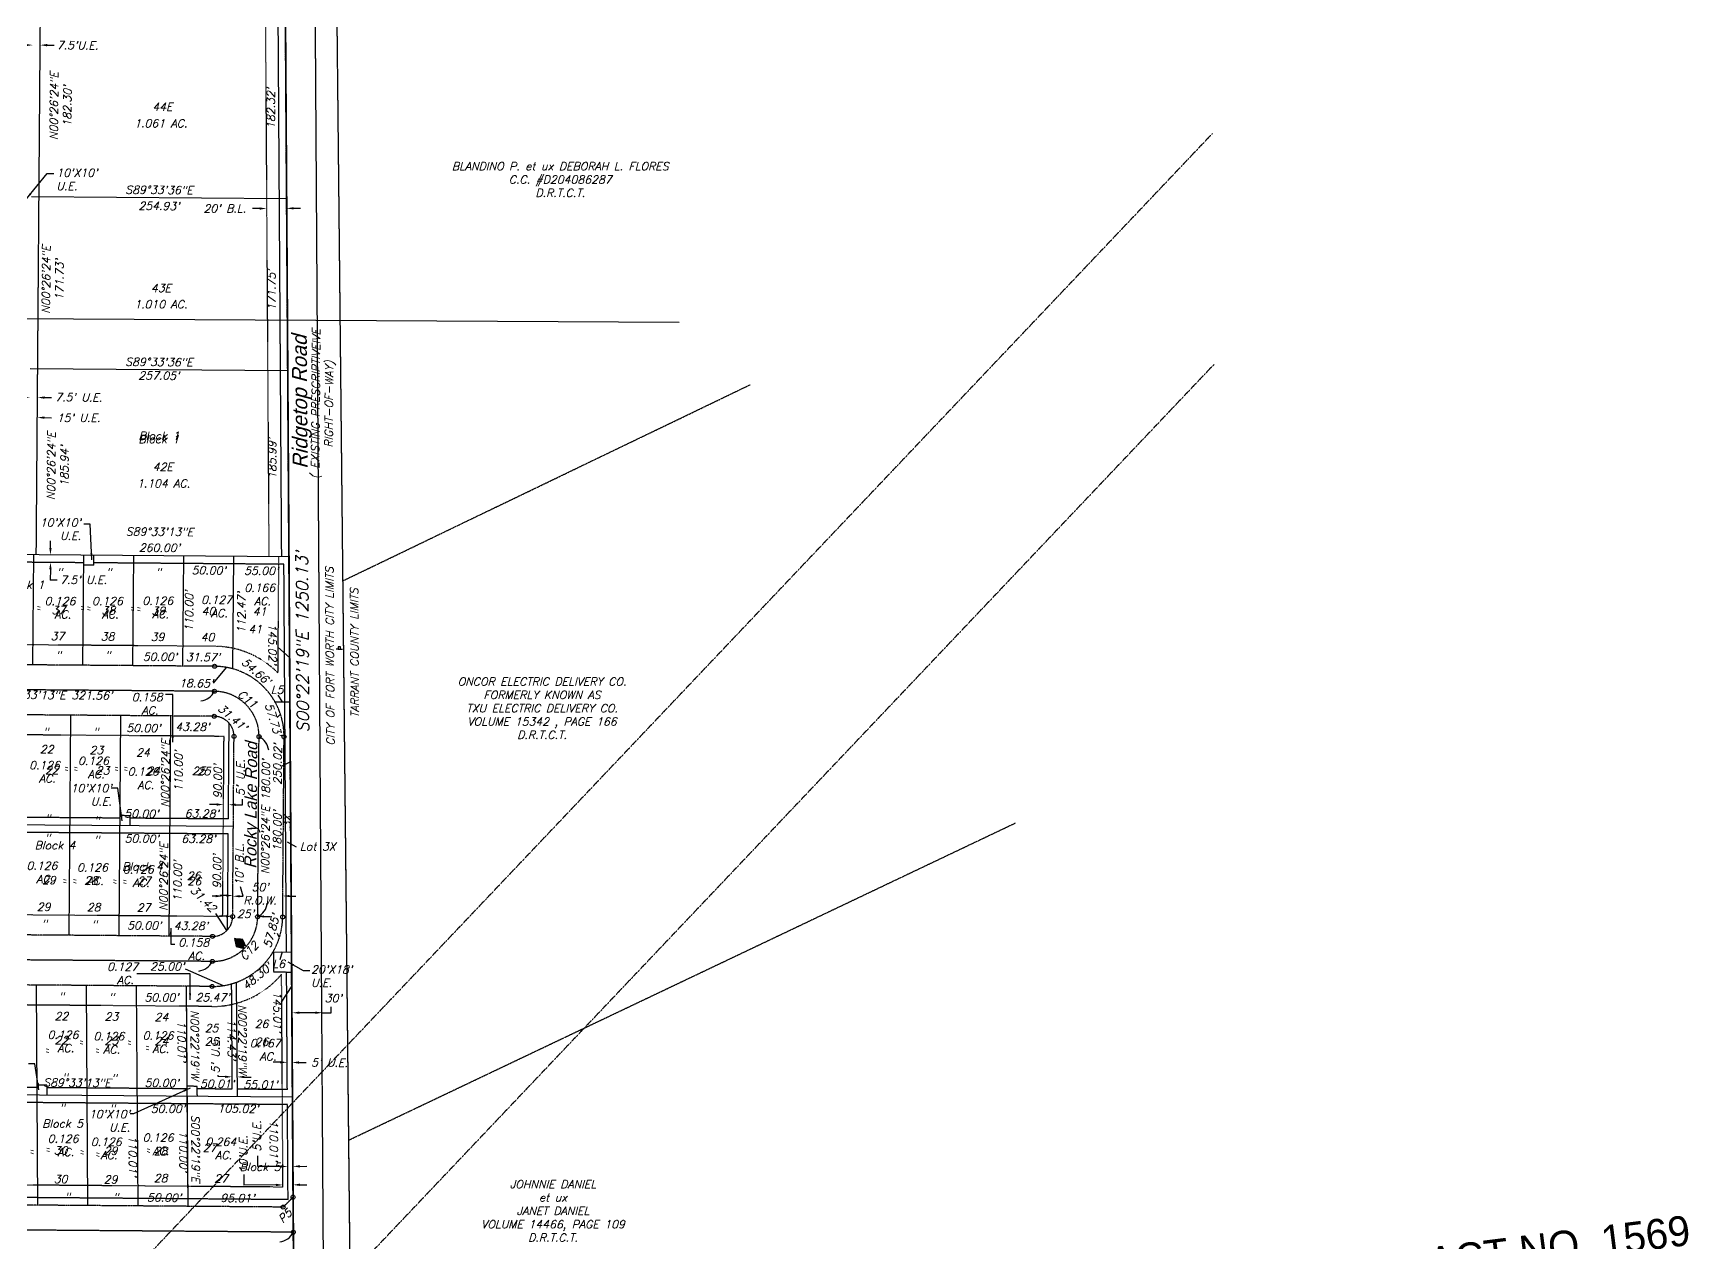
# Model space of a CAD drawing. Header units: feet. Extents: x 2327405 to 2393004, y 6977726 to 7089689.
# Drawn here: x 2343891 to 2345546, y 7043077 to 7044286 of the extents above; entities that cross this region are included whole.
import ezdxf
from ezdxf.enums import TextEntityAlignment as Align

# ---------------------------------------------------------------- set-up
doc = ezdxf.new("R2010")
doc.units = ezdxf.units.FT
doc.header["$MEASUREMENT"] = 0
for name, pattern in [('CNTR50', [0.9, 0.75, -0.05, 0.05, -0.05]), ('DEMO12', [0.09375, 0.03125, -0.0625]), ('HIDDEN2', [0.1875, 0.125, -0.0625]), ('HIDN50', [0.1875, 0.125, -0.0625]), ('LONG_TWO_SHORT', [1, 0.5, -0.1, 0.1, -0.1, 0.1, -0.1]), ('PHANTOM2', [1.25, 0.625, -0.125, 0.125, -0.125, 0.125, -0.125]), ('PHNTM33', [1.16, 0.66, -0.1, 0.1, -0.1, 0.1, -0.1])]:
    doc.linetypes.add(name, pattern=pattern)
doc.layers.get('0').update_dxf_attribs({"linetype": 'CONTINUOUS'})
doc.layers.get('Defpoints').update_dxf_attribs({"color": 249, "linetype": 'CONTINUOUS'})
for name, color, linetype in [('City Limits Line', 4, 'LONG_TWO_SHORT'), ('City Limits Txt', 4, 'CONTINUOUS'), ('e-signs', 251, 'CONTINUOUS'), ('f-cl', 251, 'HIDN50'), ('p-bearings', 114, 'CONTINUOUS'), ('p-bl', 3, 'DEMO12'), ('p-boundary ph 1B', 1, 'CONTINUOUS'), ('P-centerline', 2, 'CONTINUOUS'), ('p-cl', 7, 'CNTR50'), ('p-cl tick', 2, 'CONTINUOUS'), ('p-dim', 3, 'CONTINUOUS'), ('p-ease', 2, 'HIDN50'), ('p-ease-text', 2, 'CONTINUOUS'), ('p-lot 100 1B', 2, 'CONTINUOUS'), ('p-lot 1B', 4, 'CONTINUOUS'), ('p-lot text', 2, 'CONTINUOUS'), ('p-row', 5, 'PHNTM33'), ('p-street bearings', 6, 'CONTINUOUS'), ('p-street names', 3, 'CONTINUOUS'), ('s-adjoiner', 252, 'PHANTOM2'), ('s-adjoiner-txt', 2, 'CONTINUOUS'), ('s-boundary overall', 6, 'CONTINUOUS'), ('s-easement', 252, 'HIDDEN2'), ('s-easement-txt', 2, 'CONTINUOUS'), ('s-survey-abs', 252, 'CONTINUOUS'), ('TEXT', 2, 'CONTINUOUS')]:
    doc.layers.add(name, color=color, linetype=linetype)
doc.styles.add('L120S', font='SIMPLEX.SHX', dxfattribs={"oblique": 15, "height": 12})
doc.styles.add('LS60', font='simplex.shx', dxfattribs={"oblique": 15, "height": 3})
doc.styles.add('LS80', font='simplex.shx', dxfattribs={"oblique": 15, "height": 8})
doc.styles.add('SHADOW', font='shadow')
doc.styles.add('TB', font='tb-ld.shx', dxfattribs={"oblique": 15, "height": 1.377953})
doc.dimstyles.new('p-dim', dxfattribs={"dimtxt": 4, "dimasz": 6.5, "dimexe": 0.18, "dimexo": 0.0625, "dimgap": 0.09, "dimtad": 0, "dimzin": 0, "dimdsep": 46, "dimtxsty": 'LS60', "dimcen": 0, "dimse1": 1, "dimse2": 1, "dimclrd": 256, "dimclre": 256, "dimclrt": 256, "dimadec": 0, "dimazin": 0, "dimtfac": 1, "dimtofl": 0, "dimtmove": 2, "dimatfit": 3, "dimfxl": 0, "dimtolj": 1, "dimtzin": 0, "dimarcsym": 0})
doc.dimstyles.new('p-dims', dxfattribs={"dimtxt": 8, "dimasz": 7, "dimexe": 0.18, "dimexo": 0.0625, "dimgap": 0.09, "dimtad": 0, "dimzin": 0, "dimdsep": 46, "dimtxsty": 'LS80', "dimcen": 0, "dimse1": 1, "dimse2": 1, "dimclrd": 256, "dimclre": 256, "dimclrt": 256, "dimadec": 0, "dimazin": 0, "dimtfac": 1, "dimtofl": 0, "dimtmove": 2, "dimatfit": 3, "dimfxl": 0, "dimtolj": 1, "dimtzin": 0, "dimarcsym": 0})

# ---------------------------------------------------------------- blocks, each defined once
blk = doc.blocks.new('2005042-10b')
at = {"layer": 'e-signs'}
for p, q in [((2344195.47754, 7043672.79641, 651.03245), (2344195.47725, 7043670.39641, 651.03245)), ((2344197.87754, 7043672.79612, 651.03245), (2344195.47754, 7043672.79641, 651.03245)), ((2344197.87725, 7043670.39612, 651.03245), (2344197.87754, 7043672.79612, 651.03245)), ((2344195.47725, 7043670.39641, 651.03245), (2344193.55725, 7043670.39664, 651.03245)), ((2344195.47725, 7043670.39641, 651.03245), (2344197.87725, 7043670.39612, 651.03245)), ((2344197.87725, 7043670.39612, 651.03245), (2344199.79725, 7043670.39589, 651.03245))]:
    blk.add_line(p, q, dxfattribs=at)
at = {"layer": 's-adjoiner'}
blk.add_line((2344194.23234, 7044292.53895), (2344223.98132, 7041432.13072), dxfattribs=at)
for points in [[(2344200.19171, 7043738.70438), (2344607.33104, 7043934.71593)], [(2344205.95812, 7043179.60931), (2344872.47401, 7043496.63104)]]:
    blk.add_lwpolyline(points, dxfattribs=at)
at = {"layer": 's-boundary overall'}
blk.add_lwpolyline([(2342458.08399, 7041570.99625), (2342449.91435, 7043583.44498), (2342241.7294, 7043584.6412), (2342159.64623, 7043701.60982), (2342121.60108, 7043929.298), (2342107.16995, 7044072.2292), (2342107.06987, 7044156.70628), (2342034.35461, 7044184.41337), (2342035.46045, 7044319.13558), (2342477.81161, 7044315.50462), (2344142.73293, 7044302.72084), (2344163.71278, 7041070.30912), (2342491.73254, 7041064.59938), (2342488.87112, 7041378.22927), (2342485.69581, 7041462.78167, 0.064995197), (2342458.08399, 7041570.99625)], format="xyb", close=True, dxfattribs=at)
at = {"layer": 's-easement'}
for points in [[(2342798.73158, 7041792.70422), (2345069.49546, 7044185.96496)], [(2343238.0028, 7042023.21451), (2345071.10785, 7043955.20682)]]:
    blk.add_lwpolyline(points, dxfattribs=at)
at = {"layer": 's-survey-abs'}
blk.add_lwpolyline([(2343265.07253, 7044004.33589), (2344536.34712, 7043997.18608)], dxfattribs=at)
at = {"layer": 's-adjoiner-txt', "char_height": 8, "attachment_point": 2, "rotation": 359.99995136, "style": 'LS80'}
for s, insert in [('BLANDINO P. et ux DEBORAH L. FLORES\\PC.C. #D204086287\\PD.R.T.C.T.', (2344417.46792, 7044157.08617)), ('JOHNNIE DANIEL\\Pet ux\\PJANET DANIEL\\PVOLUME 14466, PAGE 109\\PD.R.T.C.T.', (2344410.28767, 7043139.50497))]:
    blk.add_mtext(s, dxfattribs=dict(at, insert=insert))
at = {"layer": 's-adjoiner-txt', "insert": (2344399.30798, 7043641.98396), "char_height": 8, "attachment_point": 2, "style": 'LS80'}
blk.add_mtext('ONCOR ELECTRIC DELIVERY CO.\\PFORMERLY KNOWN AS\\PTXU ELECTRIC DELIVERY CO.\\PVOLUME 15342 , PAGE 166\\PD.R.T.C.T.', dxfattribs=at)
at = {"layer": 's-survey-abs', "insert": (2345085.73927, 7043047.21814), "char_height": 30, "width": 874.2399617, "attachment_point": 2, "rotation": 7.15791421, "style": 'SHADOW'}
blk.add_mtext('T & P RR. CO. #29 SURVEY ABSTRACT NO. 1569', dxfattribs=at)
blk = doc.blocks.new('*D17')
at = {"layer": 'Defpoints', "color": 0}
for p in [(2343890.2, 7044275.3), (2343897.7, 7044275.3), (2343897.7, 7044274.2)]:
    blk.add_point(p, dxfattribs=at)
at = {"layer": 's-easement-txt', "lineweight": -2}
for p, q in [((2343883.2, 7044274.3), (2343876.2, 7044274.3)), ((2343904.7, 7044274.1), (2343911.7, 7044274.1))]:
    blk.add_line(p, q, dxfattribs=at)
at = {"layer": 's-easement-txt'}
for points in [[(2343883.2, 7044275.4), (2343883.1, 7044273.1), (2343890.2, 7044274.2)], [(2343904.7, 7044275.3), (2343904.6, 7044272.9), (2343897.7, 7044274.2)]]:
    blk.add_solid(points, dxfattribs=at)
at = {"layer": 's-easement-txt', "insert": (2343935, 7044273.9), "char_height": 8, "attachment_point": 5, "rotation": 359.5601, "style": 'LS80'}
blk.add_mtext("\\A1;7.5'U.E.", dxfattribs=at)
blk = doc.blocks.new('*D18')
at = {"layer": 'Defpoints', "color": 0}
for p in [(2343887.5, 7043923.1), (2343895, 7043923), (2343895, 7043921.9)]:
    blk.add_point(p, dxfattribs=at)
at = {"layer": 's-easement-txt', "lineweight": -2}
for p, q in [((2343880.5, 7043922), (2343873.5, 7043922.1)), ((2343902, 7043921.9), (2343909, 7043921.8))]:
    blk.add_line(p, q, dxfattribs=at)
at = {"layer": 's-easement-txt'}
for points in [[(2343880.5, 7043923.2), (2343880.4, 7043920.9), (2343887.5, 7043922)], [(2343902, 7043923), (2343901.9, 7043920.7), (2343895, 7043921.9)]]:
    blk.add_solid(points, dxfattribs=at)
at = {"layer": 's-easement-txt', "insert": (2343936.2, 7043922.1), "char_height": 8, "attachment_point": 5, "rotation": 359.5601, "style": 'LS80'}
blk.add_mtext("\\A1;7.5' U.E.", dxfattribs=at)
blk = doc.blocks.new('*D34')
at = {"layer": 'Defpoints', "color": 0}
for p in [(2344090.2, 7043429.2), (2344140.2, 7043428.8), (2344140.2, 7043423.7)]:
    blk.add_point(p, dxfattribs=at)
at = {"layer": 'p-dim', "lineweight": -2}
for p, q in [((2344083.7, 7043424.1), (2344077.2, 7043424.2)), ((2344146.7, 7043423.6), (2344153.2, 7043423.6))]:
    blk.add_line(p, q, dxfattribs=at)
at = {"layer": 'p-dim'}
for points in [[(2344083.7, 7043425.2), (2344083.7, 7043423), (2344090.2, 7043424.1)], [(2344146.7, 7043424.7), (2344146.7, 7043422.5), (2344140.2, 7043423.7)]]:
    blk.add_solid(points, dxfattribs=at)
at = {"layer": 'p-dim', "insert": (2344117.5, 7043425.9), "char_height": 8, "attachment_point": 5, "rotation": 359.5601, "style": 'LS80'}
blk.add_mtext("\\A1;50'\\PR.O.W.", dxfattribs=at)
blk = doc.blocks.new('*D35')
at = {"layer": 'Defpoints', "color": 0}
for p in [(2344090, 7043404.4), (2344115, 7043404.3), (2344115, 7043403.2)]:
    blk.add_point(p, dxfattribs=at)
at = {"layer": 'p-dim', "lineweight": -2}
for p, q in [((2344083.5, 7043403.5), (2344077, 7043403.5)), ((2344121.5, 7043403.2), (2344128, 7043403.1))]:
    blk.add_line(p, q, dxfattribs=at)
at = {"layer": 'p-dim'}
for points in [[(2344083.5, 7043404.5), (2344083.5, 7043402.4), (2344090, 7043403.4)], [(2344121.5, 7043404.3), (2344121.5, 7043402.1), (2344115, 7043403.2)]]:
    blk.add_solid(points, dxfattribs=at)
at = {"layer": 'p-dim', "insert": (2344102.9, 7043405.8), "char_height": 8, "attachment_point": 5, "rotation": 359.5601, "style": 'LS80'}
blk.add_mtext("\\A1;25'", dxfattribs=at)
blk = doc.blocks.new('*D50')
at = {"layer": 'Defpoints', "color": 0}
for p in [(2344080.9, 7043516.1), (2344085.9, 7043516.1), (2344085.9, 7043514.9)]:
    blk.add_point(p, dxfattribs=at)
at = {"layer": 's-easement-txt', "lineweight": -2}
for p, q in [((2344073.9, 7043515.1), (2344066.9, 7043515.2)), ((2344092.9, 7043514.9), (2344099.9, 7043514.8))]:
    blk.add_line(p, q, dxfattribs=at)
at = {"layer": 's-easement-txt'}
for points in [[(2344073.9, 7043516.3), (2344073.9, 7043513.9), (2344080.9, 7043515)], [(2344092.9, 7043516), (2344092.9, 7043513.7), (2344085.9, 7043514.9)]]:
    blk.add_solid(points, dxfattribs=at)
at = {"layer": 's-easement-txt', "insert": (2344097.8, 7043542), "char_height": 8, "attachment_point": 5, "rotation": 90, "style": 'LS80'}
blk.add_mtext("\\A1;5' U.E.", dxfattribs=at)
blk = doc.blocks.new('*D55')
at = {"layer": 'Defpoints', "color": 0}
for p in [(2344089.6, 7043244), (2344094.6, 7043243.9), (2344094.6, 7043242.8)]:
    blk.add_point(p, dxfattribs=at)
at = {"layer": 's-easement-txt', "lineweight": -2}
for p, q in [((2344082.6, 7043243), (2344075.6, 7043243.1)), ((2344101.6, 7043242.7), (2344108.6, 7043242.6))]:
    blk.add_line(p, q, dxfattribs=at)
at = {"layer": 's-easement-txt'}
for points in [[(2344082.6, 7043244.1), (2344082.6, 7043241.8), (2344089.6, 7043242.9)], [(2344101.6, 7043243.9), (2344101.6, 7043241.6), (2344094.6, 7043242.8)]]:
    blk.add_solid(points, dxfattribs=at)
at = {"layer": 's-easement-txt', "insert": (2344072.8, 7043264.6), "char_height": 8, "attachment_point": 5, "rotation": 90, "style": 'LS80'}
blk.add_mtext("\\A1;5' U.E.", dxfattribs=at)
blk = doc.blocks.new('*D56')
at = {"layer": 'Defpoints', "color": 0}
for p in [(2344144.5, 7043258.5), (2344149.5, 7043258.4), (2344149.5, 7043257.3)]:
    blk.add_point(p, dxfattribs=at)
at = {"layer": 's-easement-txt', "lineweight": -2}
for p, q in [((2344137.5, 7043257.5), (2344130.5, 7043257.5)), ((2344156.5, 7043257.2), (2344163.5, 7043257.1))]:
    blk.add_line(p, q, dxfattribs=at)
at = {"layer": 's-easement-txt'}
for points in [[(2344137.5, 7043258.6), (2344137.5, 7043256.3), (2344144.5, 7043257.4)], [(2344156.5, 7043258.4), (2344156.5, 7043256), (2344149.5, 7043257.3)]]:
    blk.add_solid(points, dxfattribs=at)
at = {"layer": 's-easement-txt', "insert": (2344186.9, 7043257.1), "char_height": 8, "attachment_point": 5, "rotation": 359.2461, "style": 'LS80'}
blk.add_mtext("\\A1;5' U.E.", dxfattribs=at)

msp = doc.modelspace()

# ---------------------------------------------------------------- hatches: boundary and pattern name
at = {"layer": 'p-street bearings'}
for points in [[(2344091.78671, 7043381.17292), (2344093.63302, 7043373.16815), (2344101.60757, 7043371.19541), (2344099.76115, 7043379.20067), (2344091.78706, 7043381.17139)], [(2344092.0472, 7043381.40418), (2344095.48184, 7043373.9417), (2344103.69089, 7043373.63086), (2344100.25605, 7043381.09378), (2344092.04785, 7043381.40275)]]:
    msp.add_hatch(color=256, dxfattribs=at).paths.add_polyline_path(points)

# ---------------------------------------------------------------- linework, layer by layer
at = {"layer": 'City Limits Line'}
msp.add_lwpolyline([(2344194.23234, 7044292.53895), (2344227.71083, 7041070.52767)], dxfattribs=at)
at = {"layer": 'f-cl'}
msp.add_line((2344193.71275, 7041070.41157), (2344172.73229, 7044302.91555), dxfattribs=at)
at = {"layer": 'p-bl'}
for p, q in [((2344122.79642, 7044292.87362), (2344126.23848, 7043762.54734)), ((2344135.3465, 7043646.60277), (2344136.23835, 7043762.75504)), ((2344072.1179, 7043673.25178), (2343795.55764, 7043675.40607)), ((2344081.41656, 7043583.17662), (2342825.03979, 7043592.96326)), ((2344080.03451, 7043403.18193), (2344081.41656, 7043583.17662)), ((2344080.03451, 7043403.18193), (2342823.51398, 7043412.96968)), ((2344140.32667, 7043132.70408), (2344138.94637, 7043345.37029)), ((2344069.33377, 7043313.26255), (2342835.0727, 7043322.87691)), ((2344140.32667, 7043132.70408), (2342847.81636, 7043142.77218))]:
    msp.add_line(p, q, dxfattribs=at)
for centre, start, end in [((2344071.41686, 7043583.25451), 44.7382876, 89.55369951), ((2344070.03481, 7043403.25982), 269.55369951, 319.9678786)]:
    msp.add_arc(centre, 90, start, end, dxfattribs=at)
at = {"layer": 'p-boundary ph 1B'}
msp.add_lwpolyline([(2344142.73293, 7044302.72084), (2342477.81161, 7044315.50462), (2342035.46045, 7044319.13558), (2342034.35461, 7044184.41337), (2342107.06987, 7044156.70628), (2342107.16995, 7044072.2292), (2342121.60108, 7043929.298), (2342159.64623, 7043701.60982), (2342241.7294, 7043584.6412), (2342449.91435, 7043583.44498), (2342452.65155, 7042909.18455), (2342506.9994, 7042909.03045, 0.2832998928), (2342663.57014, 7043004.87335, -0.2846394952), (2342776.0262, 7043073.32928), (2342814.25668, 7043073.03148), (2342813.41209, 7042963.03472), (2343901.12067, 7042954.56194), (2344004.72784, 7043063.75822), (2344140.78206, 7043062.69841), (2344150.84666, 7043052.62073), (2344142.73293, 7044302.72084)], format="xyb", dxfattribs=at)
at = {"layer": 'P-centerline'}
for points in [[(2344083.44383, 7043652.21358), (2344070.62182, 7043636.35528)], [(2344042.55966, 7043350.74083), (2344080.56322, 7043334.05612)], [(2344150.3923, 7043122.62435), (2344140.45751, 7043112.70246)]]:
    msp.add_lwpolyline(points, dxfattribs=at)
at = {"layer": 'p-cl'}
for p, q in [((2344071.76738, 7043628.25315), (2342790.24261, 7043638.23568)), ((2344115.03348, 7043402.91431), (2344116.41554, 7043582.909)), ((2344069.68429, 7043358.26118), (2342792.2615, 7043368.21176)), ((2344150.61948, 7043087.62254), (2342776.22036, 7043098.32852))]:
    msp.add_line(p, q, dxfattribs=at)
for centre, start, end in [((2344071.41686, 7043583.25451), 359.56007395, 89.55369951), ((2344070.03481, 7043403.25982), 269.55369951, 359.56007395)]:
    msp.add_arc(centre, 45, start, end, dxfattribs=at)
at = {"layer": 'p-cl tick'}
for centre in [(2344071.96212, 7043653.25239), (2344071.76738, 7043628.25315), (2344071.57265, 7043603.25391), (2344091.41627, 7043583.10095), (2344116.41554, 7043582.909), (2344141.4148, 7043582.71705), (2344090.03422, 7043403.10626), (2344115.03348, 7043402.91431), (2344140.03275, 7043402.72235), (2344069.87902, 7043383.26043), (2344069.68429, 7043358.26118), (2344069.48956, 7043333.26194), (2344150.3923, 7043122.62435), (2344140.45751, 7043112.70246), (2344150.61948, 7043087.62254)]:
    msp.add_circle(centre, 2, dxfattribs=at)
at = {"layer": 'p-ease'}
for p, q in [((2343893.74571, 7043764.64479), (2343897.89166, 7044304.6008)), ((2344135.23308, 7044302.67216), (2344138.73752, 7043762.73558)), ((2343941.18668, 7043756.77419), (2343776.19085, 7043758.05943)), ((2343951.16718, 7043754.19637), (2343941.16749, 7043754.27426)), ((2343951.16718, 7043754.19637), (2343951.24397, 7043764.19718)), ((2344141.28628, 7043755.2155), (2343951.18638, 7043756.69629)), ((2344143.80154, 7043367.68415), (2344141.28628, 7043755.2155)), ((2344085.78297, 7043500.64011), (2344086.51799, 7043596.36771)), ((2344085.6678, 7043485.64055), (2342819.14757, 7043495.5062)), ((2343977.50625, 7043501.48353), (2343787.51201, 7043502.96351)), ((2343987.52514, 7043503.90557), (2343977.52545, 7043503.98346)), ((2343987.44836, 7043493.90586), (2343987.52514, 7043503.90557)), ((2344085.78297, 7043500.64011), (2343987.50595, 7043501.40564)), ((2344084.9328, 7043389.91628), (2344085.6678, 7043485.64055)), ((2344130.80071, 7043367.78542), (2344130.93053, 7043347.7838)), ((2344130.93053, 7043347.7838), (2344148.93182, 7043347.64358)), ((2344144.69405, 7043230.17302), (2344143.93136, 7043347.68253)), ((2344089.69022, 7043230.60148), (2344089.00691, 7043335.87986)), ((2343894.67625, 7043232.12055), (2343799.66944, 7043232.86062)), ((2343904.66074, 7043234.54285), (2343894.66002, 7043234.62076)), ((2343904.72565, 7043224.54205), (2343904.66074, 7043234.54285)), ((2344044.68699, 7043230.95203), (2343904.67696, 7043232.04265)), ((2344054.67148, 7043233.37434), (2344044.67076, 7043233.45224)), ((2344054.73639, 7043223.37353), (2344054.67148, 7043233.37434)), ((2344089.69022, 7043230.60148), (2344054.68771, 7043230.87413)), ((2344144.69405, 7043230.17302), (2344094.69057, 7043230.56253)), ((2344144.79141, 7043215.17181), (2343799.76681, 7043217.8594)), ((2344145.40806, 7043120.16412), (2344144.79141, 7043215.17181)), ((2344145.40806, 7043120.16412), (2342840.22061, 7043130.33097))]:
    msp.add_line(p, q, dxfattribs=at)
at = {"layer": 'p-ease-text'}
for p, q in [((2343907.89681, 7043771.53371), (2343907.89524, 7043778.53371)), ((2343907.90161, 7043750.03347), (2343907.75411, 7043739.19389)), ((2343914.68372, 7043739.19389), (2343907.75411, 7043739.19389)), ((2344099.89159, 7043514.76002), (2344099.89159, 7043520.51645)), ((2344075.61259, 7043243.06933), (2344075.61259, 7043244.722))]:
    msp.add_line(p, q, dxfattribs=at)
for points in [[(2343909.06348, 7043771.53397), (2343906.73014, 7043771.53345), (2343907.89837, 7043764.53371)], [(2343909.06828, 7043750.03373), (2343906.73495, 7043750.03321), (2343907.90005, 7043757.03347)]]:
    msp.add_solid(points, dxfattribs=at)
at = {"layer": 'p-lot 100 1B'}
msp.add_line((2344144.64595, 7043477.63137), (2344153.6735, 7043472.96482), dxfattribs=at)
at = {"layer": 'p-lot 1B'}
for p, q in [((2344145.03095, 7043948.65987), (2343887.67359, 7043950.63594)), ((2344146.23806, 7043762.67715), (2343776.24927, 7043765.5592)), ((2343890.40119, 7043654.66667), (2343891.24578, 7043764.66343)), ((2343940.39968, 7043654.27721), (2343941.24427, 7043764.27396)), ((2343990.39816, 7043653.88774), (2343991.24275, 7043763.8845)), ((2344040.39664, 7043653.49827), (2344041.24123, 7043763.49503)), ((2344090.37616, 7043650.63808), (2344091.23972, 7043763.10556)), ((2343926.60559, 7043384.37646), (2343928.29477, 7043604.36998)), ((2343976.60408, 7043383.987), (2343978.29325, 7043603.98051)), ((2344026.60256, 7043383.59753), (2344028.29174, 7043603.59105)), ((2344090.72523, 7043493.10138), (2342814.20531, 7043503.04492)), ((2344130.38212, 7043367.78868), (2344148.802, 7043367.64519)), ((2343895.43894, 7043114.61105), (2343894.01092, 7043334.62885)), ((2343945.44252, 7043114.22154), (2343944.0145, 7043334.23934)), ((2343995.4461, 7043113.83204), (2343994.01808, 7043333.84983)), ((2344045.32867, 7043132.0875), (2344044.02167, 7043333.46033)), ((2344045.44968, 7043113.44253), (2344044.02167, 7043333.46033)), ((2344094.73926, 7043223.06192), (2344093.99657, 7043337.48875)), ((2344149.74319, 7043222.63346), (2342837.31286, 7043232.85673)), ((2344089.73936, 7043223.02947), (2344089.7389, 7043223.10087))]:
    msp.add_line(p, q, dxfattribs=at)
at = {"layer": 'p-lot 1B', "flags": 128}
msp.add_lwpolyline([(2344143.91623, 7044120.407), (2343888.99217, 7044122.36438)], dxfattribs=at)
at = {"layer": 'p-lot 1B'}
msp.add_lwpolyline([(2344132.31512, 7043617.7712), (2344147.17932, 7043617.65542)], dxfattribs=at)
at = {"layer": 'p-lot text'}
for p, q in [((2344135.1122, 7043672.45997), (2344146.89065, 7043662.13071)), ((2344139.74722, 7043617.71331), (2344135.53707, 7043624.54026)), ((2344137.85454, 7043605.30073), (2344134.48098, 7043602.20055)), ((2344139.38367, 7043553.79872), (2344147.56846, 7043557.69988)), ((2344140.66293, 7043484.79628), (2344139.10347, 7043485.58333)), ((2344140.65154, 7043483.3117), (2344140.66293, 7043484.79628)), ((2344073.1908, 7043423.56455), (2344069.69091, 7043423.59142)), ((2344097.1901, 7043423.38027), (2344100.68999, 7043423.3534)), ((2344100.68999, 7043423.3534), (2344098.01254, 7043432.85135)), ((2344084.06715, 7043389.00874), (2344073.36627, 7043406.14293)), ((2344136.72021, 7043381.97469), (2344134.97986, 7043386.28838)), ((2344139.59206, 7043367.71694), (2344137.08139, 7043360.00987)), ((2344149.02114, 7043333.88257), (2344138.54698, 7043317.50028)), ((2344172.74271, 7043306.9753), (2344156.71862, 7043306.92987)), ((2344115.33584, 7043153.25759), (2344115.33584, 7043163.78433)), ((2344101.35927, 7043145.34435), (2344101.35927, 7043134.77415)), ((2344138.19282, 7043153.30302), (2344115.33584, 7043153.25759)), ((2344157.19253, 7043153.42634), (2344164.19238, 7043153.47177)), ((2344133.31272, 7043134.83002), (2344101.35927, 7043134.77415)), ((2344157.31222, 7043134.98579), (2344164.31207, 7043135.03122))]:
    msp.add_line(p, q, dxfattribs=at)
for points in [[(2344073.19976, 7043424.73118), (2344073.18185, 7043422.39791), (2344080.1906, 7043423.5108)], [(2344097.19905, 7043424.54691), (2344097.18114, 7043422.21364), (2344090.1903, 7043423.43402)], [(2344156.71075, 7043308.14195), (2344156.72589, 7043305.80866), (2344149.71847, 7043306.92987)], [(2344172.75028, 7043305.80866), (2344172.73514, 7043308.14195), (2344179.74256, 7043307.02074)], [(2344138.18525, 7043154.46966), (2344138.2004, 7043152.13638), (2344145.19268, 7043153.34845)], [(2344157.18496, 7043154.59298), (2344157.2001, 7043152.2597), (2344150.19268, 7043153.38091)], [(2344133.30515, 7043135.99666), (2344133.32029, 7043133.66338), (2344140.31257, 7043134.87545)], [(2344157.30464, 7043136.15243), (2344157.31979, 7043133.81914), (2344150.31236, 7043134.94035)]]:
    msp.add_solid(points, dxfattribs=at)
at = {"layer": 'p-row'}
for p, q in [((2344150.3923, 7043122.62435), (2344142.73293, 7044302.72084)), ((2344071.96212, 7043653.25239), (2343785.40438, 7043655.48455)), ((2344071.57265, 7043603.25391), (2342825.04959, 7043612.96379)), ((2344090.03422, 7043403.10626), (2344091.41627, 7043583.10095)), ((2344140.03275, 7043402.72235), (2344141.4148, 7043582.71705)), ((2344069.87902, 7043383.26043), (2342824.72514, 7043392.95964)), ((2344069.48956, 7043333.26194), (2342831.35237, 7043342.9065)), ((2344140.45751, 7043112.70246), (2342847.6628, 7043122.77277)), ((2344140.45751, 7043112.70246), (2344150.3923, 7043122.62435))]:
    msp.add_line(p, q, dxfattribs=at)
for centre, radius, start, end in [((2344071.41686, 7043583.25451), 70, 359.56007395, 89.55369951), ((2344071.41686, 7043583.25451), 20, 359.56007395, 89.55369951), ((2344070.03481, 7043403.25982), 70, 269.55369951, 359.56007395), ((2344070.03481, 7043403.25982), 20, 269.55369951, 359.56007395)]:
    msp.add_arc(centre, radius, start, end, dxfattribs=at)
at = {"layer": 'p-street bearings'}
msp.add_lwpolyline([(2344091.78706, 7043381.17139), (2344093.63302, 7043373.16815), (2344101.60757, 7043371.19541), (2344099.76115, 7043379.20067), (2344091.78706, 7043381.17139)], close=True, dxfattribs=at)
at = {"layer": 'p-street bearings', "color": 6}
for centre, start, end in [((2344056.20835, 7043635.78415), 276.86084904, 334.17173609), ((2344108.88453, 7043567.34997), 6.86084904, 64.17173609), ((2344107.50248, 7043418.47334), 295.82826391, 353.13915096), ((2344054.12525, 7043365.79219), 276.86084904, 334.17173609), ((2344135.06044, 7043095.15355), 276.86084904, 334.17173609)]:
    msp.add_arc(centre, 17.28582, start, end, dxfattribs=at)
at = {"layer": 's-easement-txt'}
for p, q in [((2344116.97797, 7044110.80585), (2344109.97812, 7044110.76041)), ((2344150.97726, 7044111.02652), (2344157.97711, 7044111.07195)), ((2343901.79913, 7043901.8119), (2343908.79892, 7043901.75815)), ((2344179.74256, 7043307.02074), (2344188.45395, 7043307.02074)), ((2344188.45395, 7043307.02074), (2344188.45395, 7043312.9206))]:
    msp.add_line(p, q, dxfattribs=at)
for points in [[(2344116.9704, 7044111.97249), (2344116.98555, 7044109.6392), (2344123.97783, 7044110.85128)], [(2344150.96969, 7044112.19316), (2344150.98483, 7044109.85987), (2344143.97741, 7044110.98108)], [(2343901.80809, 7043902.97853), (2343901.79017, 7043900.64527), (2343894.79934, 7043901.86565)]]:
    msp.add_solid(points, dxfattribs=at)

# ---------------------------------------------------------------- block references
msp.add_blockref('2005042-10b', (0, 0))
msp.add_blockref('2005042-10b', (0, 0))

# ---------------------------------------------------------------- texts
at = {"layer": 'City Limits Txt', "style": 'LS80', "oblique": 15}
for s, p in [('CITY OF FORT WORTH CITY LIMITS', (2344191.85138, 7043573.968)), ('TARRANT COUNTY LIMITS', (2344216.2699, 7043601.8155))]:
    msp.add_text(s, height=8, rotation=90.37187103, dxfattribs=at).set_placement(p)
at = {"layer": 'p-bearings', "insert": (2344165.74308, 7043677.69674), "char_height": 12, "attachment_point": 8, "rotation": 90.37194444, "style": 'L120S'}
msp.add_mtext('S00°22\'19"E 1250.13\'', dxfattribs=at)
at = {"layer": 'P-centerline', "color": 4, "char_height": 8, "style": 'LS80'}
for s, insert, attachment_point, rotation in [('C11', (2344094.19715, 7043624.11583), 7, 320.63094085), ('C12', (2344101.98125, 7043358.46717), 7, 45.78576603), ('P5', (2344145.20096, 7043101.0525), 8, 44.96278527)]:
    msp.add_mtext(s, dxfattribs=dict(at, insert=insert, attachment_point=attachment_point, rotation=rotation))
at = {"layer": 'p-ease-text', "char_height": 8}
for s, insert, attachment_point, style in [("\\A1;10'X10'\\PU.E.", (2343913.83092, 7044150.62059), 1, 'LS60'), ("\\A1;10'X10'\\PU.E.", (2343938.41576, 7043779.55484), 9, 'LS60'), ("7.5' U.E. ", (2343940.96524, 7043739.60427), 5, 'LS80'), ("\\A1;10'X10'\\PU.E.", (2343969.19773, 7043514.12155), 9, 'LS60'), ("20'X18'\\PU.E.", (2344168.42192, 7043354.19035), 1, 'LS60'), ("\\A1;10'X10'\\PU.E.", (2343987.52857, 7043188.33827), 9, 'LS60')]:
    msp.add_mtext(s, dxfattribs=dict(at, insert=insert, attachment_point=attachment_point, style=style))
at = {"layer": 'p-lot 100 1B', "style": 'LS80', "oblique": 15}
for s, p in [('44E', (2344019.81854, 7044212.51223)), ('44E', (2344019.81854, 7044212.51223)), ('43E', (2344018.42776, 7044031.38238)), ('43E', (2344018.42776, 7044031.38238)), ('42E', (2344020.2726, 7043852.51263)), ('42E', (2344020.2726, 7043852.51263)), ('37', (2343915.82254, 7043709.44559)), ('38', (2343965.82107, 7043709.06168)), ('39', (2344015.81959, 7043708.67778)), ('40', (2344065.81812, 7043708.29387)), ('41', (2344117.09086, 7043707.90018)), ('22', (2343909.3087, 7043549.49088)), ('23', (2343960.04551, 7043549.10131)), ('24', (2344010.78151, 7043548.71174)), ('25', (2344061.14837, 7043548.32501)), ('Lot 3X', (2344175.13662, 7043473.10935)), ('29', (2343906.328, 7043439.49413)), ('28', (2343948.51191, 7043439.10455)), ('27', (2344001.38403, 7043438.71499)), ('26', (2344051.75089, 7043438.32825)), ('22', (2343918.89604, 7043279.40931)), ('23', (2343968.89456, 7043279.02541)), ('24', (2344018.89309, 7043278.6415)), ('25', (2344068.89162, 7043278.2576)), ('26', (2344118.89014, 7043277.87369)), ('27', (2344067.05006, 7043171.96459)), ('30', (2343918.05245, 7043169.41255)), ('29', (2343968.05098, 7043169.02864)), ('28', (2344018.04951, 7043168.64474)), ('Block 5', (2344117.50313, 7043152.88697))]:
    msp.add_text(s, height=8, dxfattribs=at).set_placement(p, align=Align.MIDDLE_CENTER)
for s, p in [('Block 1', (2343995.91141, 7043879.73333)), ('Block 1', (2343995.91141, 7043876.2897)), ('Block 4', (2343979.56683, 7043449.06147))]:
    msp.add_text(s, height=8, dxfattribs=at).set_placement(p)
at = {"layer": 'p-lot 100 1B', "color": 4, "style": 'LS80', "oblique": 15}
for s, p in [('Block 1', (2343861.00788, 7043730.74949)), ('Block 4', (2343892.14391, 7043470.31121))]:
    msp.add_text(s, height=8, dxfattribs=at).set_placement(p)
for s, p in [('37', (2343914.90101, 7043683.41545)), ('41', (2344112.59736, 7043690.37414)), ('38', (2343964.89954, 7043683.03154)), ('39', (2344014.89806, 7043682.64764)), ('40', (2344064.89659, 7043682.26373)), ('22', (2343904.17108, 7043570.29433)), ('23', (2343953.83357, 7043569.53072)), ('24', (2344000.43984, 7043566.98491)), ('25', (2344056.15416, 7043548.62141)), ('26', (2344051.07635, 7043443.80296)), ('29', (2343901.0809, 7043412.79711)), ('28', (2343951.07939, 7043412.40765)), ('27', (2344001.07787, 7043412.01818)), ('22', (2343918.89604, 7043303.47058)), ('23', (2343968.89456, 7043303.08668)), ('24', (2344018.89309, 7043302.70277)), ('25', (2344068.90843, 7043291.53856)), ('26', (2344118.91129, 7043295.79399)), ('Block 5', (2343920.10322, 7043196.10575)), ('30', (2343918.05245, 7043140.72501)), ('29', (2343968.05098, 7043140.3411)), ('28', (2344018.04951, 7043141.58618)), ('27', (2344078.44768, 7043141.25559))]:
    msp.add_text(s, height=8, dxfattribs=at).set_placement(p, align=Align.MIDDLE_CENTER)
at = {"layer": 'p-lot 100 1B', "style": 'LS80', "oblique": 15}
msp.add_text('3X', height=8, rotation=90.37187103, dxfattribs=at).set_placement((2344144.44095, 7043497.84228), align=Align.MIDDLE_CENTER)
at = {"layer": 'p-lot text', "char_height": 8, "style": 'LS80'}
for s, insert, attachment_point, rotation in [('N00°26\'24"E\\P182.30\'', (2343907.41101, 7044213.38937), 2, 89.56007395), ("182.32'", (2344132.23957, 7044210.92689), 8, 90.37194444), ('S89°33\'36"E', (2344016.48491, 7044125.38557), 8, 359.56007395), ("254.93'", (2344016.42349, 7044117.38581), 2, 359.56007395), ('N00°26\'24"E\\P171.73\'', (2343899.54407, 7044039.81286), 2, 89.56007395), ("171.75'", (2344132.93933, 7044029.36064), 8, 90.37194444), ('( EXISTING PRESCRIPTIVEIVE \\PRIGHT-OF-WAY)', (2344168.94366, 7043915.51778), 2, 89.56007395), ('S89°33\'36"E', (2344016.37823, 7043953.38633), 8, 359.56007395), ("257.05'", (2344016.31681, 7043947.8294), 2, 359.56007395), ('N00°26\'24"E\\P185.94\'', (2343904.64793, 7043853.53473), 2, 89.56007395), ("185.99'", (2344133.53376, 7043861.10954), 8, 90.37611111), ('S89°33\'13"E', (2344016.99164, 7043783.7309), 8, 359.55369951), ("260.00'", (2344016.92932, 7043775.73114), 2, 359.55369951), ('"', (2343916.98388, 7043751.35857), 2, 359.55369951), ('"', (2343966.24659, 7043751.35857), 2, 359.55369951), ('"', (2344015.85791, 7043751.35857), 2, 359.55369951), ("50.00'", (2344066.16179, 7043753.14018), 2, 359.5536995), ("55.00'", (2344118.66021, 7043752.73124), 2, 359.55369951), ("110.00'", (2344042.49087, 7043708.47224), 2, 89.56007395), ("112.47'", (2344094.80782, 7043706.84111), 2, 89.56007395), ('"', (2343894.82337, 7043709.63434), 2, 89.56007395), ('"', (2343946.46069, 7043709.55707), 8, 89.56007395), ('"', (2343944.82238, 7043709.31393), 2, 89.56007395), ('"', (2343996.45724, 7043708.91631), 8, 89.56007395), ('"', (2343994.81894, 7043708.67317), 2, 89.56007395), ("145.02'", (2344133.96029, 7043675.53079), 2, 270.37187103), ('"', (2343915.80945, 7043660.43044), 8, 359.55369951), ('"', (2343965.11024, 7043660.43044), 8, 359.55369951), ("50.00'", (2344017.40814, 7043658.71708), 8, 359.55369951), ("31.57'", (2344060.38268, 7043658.3258), 8, 359.55369951), ("54.66'", (2344111.13543, 7043645.03804), 8, 318.68135776), ("18.65'", (2344053.5828, 7043632.24791), 8, 359.55369951), ('L5', (2344134.51987, 7043625.87314), 8, 359.55369951), ("31.41'", (2344092.61189, 7043604.93697), 2, 319.02053635), ("57.73'", (2344134.70235, 7043600.8428), 2, 286.39332346), ('"', (2343903.1951, 7043591.65919), 2, 359.55369951), ('"', (2343953.19722, 7043591.74256), 2, 359.55369951), ("50.00'", (2344000.97126, 7043595.52854), 2, 359.5536995), ("43.28'", (2344049.87986, 7043596.78106), 2, 359.55369951), ('N00°26\'24"E', (2344026.80326, 7043546.24485), 8, 89.56007395), ("250.02'", (2344138.93811, 7043555.3743), 8, 89.56007395), ("110.00'", (2344031.86933, 7043548.56196), 2, 89.56007395), ("90.00'", (2344079.07111, 7043538.1933), 8, 89.56007395), ('"', (2343930.57045, 7043549.01152), 8, 89.56007395), ('"', (2343931.86936, 7043548.95009), 2, 89.56007395), ('"', (2343980.57193, 7043549.01285), 8, 89.56007395), ('"', (2343981.87084, 7043548.95142), 2, 89.56007395), ("50.00'", (2343998.88846, 7043501.94), 8, 359.55369951), ("63.28'", (2344059.13734, 7043502.03744), 8, 359.55369951), ("180.00'", (2344138.65342, 7043488.7092), 8, 89.56007395), ('"', (2343905.065, 7043497.10848), 8, 359.55369951), ('"', (2343954.06303, 7043494.96326), 8, 359.55369951), ('"', (2343905.00269, 7043485.83997), 2, 359.55369951), ('"', (2343954.00071, 7043483.69474), 2, 359.55369951), ("50.00'", (2343999.23752, 7043485.00031), 2, 359.55369951), ('N00°26\'24"E', (2344025.05956, 7043442.76851), 8, 89.56007395), ("63.28'", (2344055.89325, 7043484.78582), 2, 359.55369951), ("10' B.L.", (2344096.81089, 7043455.19711), 5, 89.56007395), ("110.00'", (2344031.02474, 7043438.5652), 2, 89.56007395), ("90.00'", (2344078.38008, 7043448.19596), 8, 89.56007395), ('"', (2343929.02768, 7043436.65439), 8, 89.56007395), ('"', (2343931.00665, 7043436.59296), 2, 89.56007395), ('"', (2343979.02532, 7043436.1547), 8, 89.56007395), ('"', (2343981.00428, 7043436.09327), 2, 89.56007395), ('31.42', (2344047.07376, 7043428.80599), 7, 314.83206387), ("57.85'", (2344125.02646, 7043389.83428), 2, 74.63384685), ('"', (2343901.66256, 7043391.71732), 8, 359.5536995), ('"', (2343951.66104, 7043391.32785), 8, 359.55369951), ("50.00'", (2344001.65354, 7043390.15945), 8, 359.55369951), ("43.28'", (2344048.29102, 7043389.79617), 8, 359.55369951), ("25.00'", (2344024.67786, 7043357.24106), 2, 359.55369951), ("48.30'", (2344111.81584, 7043346.37618), 2, 40.34322178), ('L6', (2344136.01319, 7043351.77137), 8, 359.55369951), ('"', (2343918.88753, 7043327.32066), 2, 359.55369951), ('"', (2343968.93784, 7043326.53008), 2, 359.5536995), ("25.47'", (2344070.10648, 7043326.28083), 2, 359.55369951), ("145.01'", (2344138.96983, 7043307.88459), 2, 270.37187103), ("30'", (2344190.61256, 7043317.50593), 8, 359.55369951), ('N00°22\'19"W', (2344048.37859, 7043274.76848), 8, 270.37187103), ('N00°22\'19"W', (2344095.87877, 7043280.29776), 8, 270.37187103), ("110.01'", (2344043.07998, 7043278.42992), 2, 270.37187103), ("114.43'", (2344093.0498, 7043280.24937), 2, 270.37187103), ('"', (2343940.3954, 7043278.96553), 2, 270.37187103), ('"', (2343988.36159, 7043278.79684), 2, 270.37187103), ('"', (2343898.36784, 7043270.78176), 8, 270.37187103), ('"', (2343948.37142, 7043270.77785), 8, 270.37187103), ('"', (2343998.375, 7043273.47307), 8, 270.37187103), ('S89°33\'13"E', (2343934.48543, 7043232.98016), 8, 359.55369951), ('"', (2343922.28004, 7043238.28787), 8, 359.55369951), ('"', (2343971.28424, 7043237.64428), 8, 359.55369951), ("50.00'", (2344019.12381, 7043232.7799), 8, 359.55369951), ("50.01'", (2344074.46235, 7043231.84343), 8, 359.55369951), ("55.01'", (2344117.93173, 7043231.13371), 8, 359.55369951), ('"', (2343919.60154, 7043215.9738), 2, 359.55369951), ('"', (2343969.65185, 7043215.18322), 2, 359.5536995), ("105.02'", (2344095.45177, 7043215.0764), 2, 359.55369951), ('S00°22\'19"E', (2344049.09259, 7043171.23926), 8, 270.37187103), ("5'U.E.", (2344114.28416, 7043183.77824), 5, 90.37187103), ("110.01'", (2344135.19532, 7043179.05924), 2, 270.37935658), ("110.01'", (2343994.34246, 7043163.64548), 2, 270.37187103), ("110.00'", (2344044.97179, 7043168.42102), 2, 270.37187103), ("10'U.E.", (2344100.71638, 7043165.54144), 5, 90.37187103), ('"', (2343891.08202, 7043169.58954), 2, 270.37187103), ('"', (2343899.08185, 7043171.66426), 8, 270.37187103), ('"', (2343941.0856, 7043169.20003), 2, 270.37187103), ('"', (2343948.5503, 7043166.86627), 8, 270.37187103), ('"', (2343999.08901, 7043170.88524), 8, 270.37187103), ('"', (2343924.68988, 7043118.8191), 8, 359.55369951), ('"', (2343973.0261, 7043118.63806), 8, 359.55369951), ("50.00'", (2344021.57511, 7043118.16894), 8, 359.55369951), ("95.01'", (2344094.86482, 7043117.71357), 8, 359.55369951)]:
    msp.add_mtext(s, dxfattribs=dict(at, insert=insert, attachment_point=attachment_point, rotation=rotation))
at = {"layer": 'p-lot text', "char_height": 8, "attachment_point": 2, "style": 'LS80'}
for insert in [(2344018.98943, 7043326.31612), (2344025.4009, 7043214.97095)]:
    msp.add_mtext("50.00'", dxfattribs=dict(at, insert=insert))
at = {"layer": 'p-street bearings', "char_height": 8, "attachment_point": 2, "style": 'LS80'}
for s, insert, rotation in [('S89°33\'13"E 321.56\'', (2343912.83972, 7043628.45969), 359.55369951), ('N00°26\'24"E 180.00\'', (2344118.96697, 7043502.85757), 89.56007395)]:
    msp.add_mtext(s, dxfattribs=dict(at, insert=insert, rotation=rotation))
at = {"layer": 'p-street names', "color": 55, "attachment_point": 8, "style": 'TB'}
for s, insert, char_height, width, rotation in [('Ridgetop Road', (2344169.10522, 7043917.57478), 15, 199.36, 90.37187103), ('Rocky Lake Road', (2344117.8196, 7043514.20038), 12, 361.76, 89.58564193)]:
    msp.add_mtext(s, dxfattribs=dict(at, insert=insert, char_height=char_height, width=width, rotation=rotation))
at = {"layer": 's-easement-txt', "char_height": 8, "attachment_point": 5, "style": 'LS80'}
for s, insert in [('1.061 AC.', (2344018.20431, 7044195.94843)), ("20' B.L.", (2344082.16821, 7044110.84075)), ('1.010 AC.', (2344018.23419, 7044015.06967)), ("15' U.E.", (2343935.99177, 7043901.56253)), ('1.104 AC.', (2344020.94409, 7043836.04923)), ('0.126\\P AC.', (2343917.48133, 7043711.80383)), ('0.126\\P AC.', (2343964.88355, 7043711.80383)), ('0.126\\P AC.', (2344015.1939, 7043712.09452)), ('0.127\\P AC.', (2344073.97573, 7043713.12536)), ('0.166\\P AC.', (2344117.13563, 7043725.07622)), ('0.158\\P AC.', (2344004.62901, 7043615.81568)), ('0.126\\P AC.', (2343901.99916, 7043547.66643)), ('0.126\\P AC.', (2343950.85481, 7043552.11672)), ('0.126\\P AC.', (2344000.49376, 7043541.26892)), ('0.126\\P AC.', (2343899.4438, 7043447.26876)), ('0.126\\P AC.', (2343949.87041, 7043445.41226)), ('0.126\\P AC.', (2343995.70682, 7043443.54767)), ('0.158\\P AC.', (2344051.18729, 7043370.46757)), ('0.127\\P AC.', (2343980.03098, 7043346.32182)), ('0.126\\P AC.', (2343920.48378, 7043278.3109)), ('0.126\\P AC.', (2343966.34442, 7043276.80166)), ('0.126\\P AC.', (2344015.43401, 7043277.43987)), ('0.167\\P AC.', (2344122.6126, 7043269.89238)), ('0.126\\P AC.', (2343920.53634, 7043174.40647)), ('0.126\\P AC.', (2343963.66252, 7043171.25789)), ('0.126\\P AC.', (2344015.49078, 7043175.43183)), ('0.264\\P AC.', (2344078.20454, 7043171.25242))]:
    msp.add_mtext(s, dxfattribs=dict(at, insert=insert))

# ---------------------------------------------------------------- dimensions: what is measured, and where the dimension line sits
at = {"layer": 'p-dim', "color": 3}
for base, p1, p2, text, picture, middle in [((2344140.19363, 7043423.67486), (2344090.23431, 7043429.16582), (2344140.23284, 7043428.78191), "50'\\PR.O.W.", '*D34', (2344117.48473, 7043425.9438)), ((2344115.03586, 7043403.22409), (2344090.04448, 7043404.4428), (2344115.04374, 7043404.25085), "25'", '*D35', (2344102.87281, 7043405.79249))]:
    dim = msp.add_linear_dim(base=base, p1=p1, p2=p2, angle=359.56007395, text=text, dimstyle='p-dim', override={"dimtxsty": 'LS80'}, dxfattribs=at)
    dim.commit()
    dim.dimension.update_dxf_attribs({"geometry": picture, "text_midpoint": middle, "dimtype": 161})
at = {"layer": 's-easement-txt'}
for base, p1, p2, angle, text, picture, middle in [((2343897.65794, 7044274.1615), (2343890.16681, 7044275.34546), (2343897.66659, 7044275.28788), 359.56007396, "7.5'U.E.", '*D17', (2343935.0176, 7044273.92612)), ((2343894.95321, 7043921.90543), (2343887.46208, 7043923.08939), (2343894.96186, 7043923.0318), 359.56007396, "7.5' U.E.", '*D18', (2343936.16564, 7043922.08255)), ((2344149.51824, 7043257.29315), (2344144.53342, 7043258.48523), (2344149.53306, 7043258.41944), 359.24607705, "5' U.E.", '*D56', (2344186.88407, 7043257.05769))]:
    dim = msp.add_linear_dim(base=base, p1=p1, p2=p2, angle=angle, text=text, dimstyle='p-dims', dxfattribs=at)
    dim.commit()
    dim.dimension.update_dxf_attribs({"geometry": picture, "text_midpoint": middle, "dimtype": 161})
for base, p1, p2, picture, middle in [((2344085.8928, 7043514.94424), (2344080.90798, 7043516.13633), (2344085.90762, 7043516.07053), '*D50', (2344097.79076, 7043542.00308)), ((2344094.61102, 7043242.81932), (2344089.6262, 7043244.01141), (2344094.62584, 7043243.94562), '*D55', (2344072.81687, 7043264.62456))]:
    dim = msp.add_linear_dim(base=base, p1=p1, p2=p2, angle=359.24607705, text="5' U.E.", dimstyle='p-dims', dxfattribs=at)
    dim.commit()
    dim.dimension.update_dxf_attribs({"geometry": picture, "text_midpoint": middle, "dimtype": 161, "text_rotation": 90})

# ---------------------------------------------------------------- leaders
at = {"layer": 'p-ease-text', "annotation_type": 0, "has_hookline": 1}
for points, hookline_direction, text_width in [([(2343883.85028, 7044120.53844), (2343904.70335, 7044145.92248), (2343911.20335, 7044145.92248)], 0, 39.95263), ([(2343949.11757, 7043759.59601), (2343947.74683, 7043795.32194), (2343941.24683, 7043795.32194)], 1, 39.95263), ([(2343979.56805, 7043498.88483), (2343975.32072, 7043531.408), (2343968.56967, 7043531.38439)], 1, 39.95263), ([(2344145.20901, 7043357.80295), (2344160.49948, 7043349.04837), (2344167.04438, 7043349.08549)], 0, 43.21173), ([(2343896.30879, 7043230.01527), (2343892.45712, 7043255.99442), (2343885.95712, 7043255.99442)], 1, 39.95263), ([(2344047.44196, 7043231.61881), (2343990.86857, 7043205.85174), (2343987.61857, 7043205.85174)], 1, 39.95263)]:
    msp.add_leader(points, dimstyle='p-dim', override={"dimgap": 0.09, "dimtad": 0}, dxfattribs=dict(at, hookline_direction=hookline_direction, text_width=text_width))
at = {"layer": 'TEXT'}
for points in [[(2344030.18115, 7043577.28862), (2344030.18115, 7043624.99104), (2344022.77754, 7043624.99104)], [(2344028.17239, 7043391.60161), (2344028.17239, 7043375.43067), (2344032.21648, 7043375.43067)], [(2344047.44733, 7043319.81433), (2344047.62364, 7043345.94953), (2343994.27116, 7043345.85672)]]:
    msp.add_leader(points, dimstyle='p-dim', override={"dimgap": 0.09, "dimtad": 0}, dxfattribs=at)

doc.saveas('drawing.dxf')
